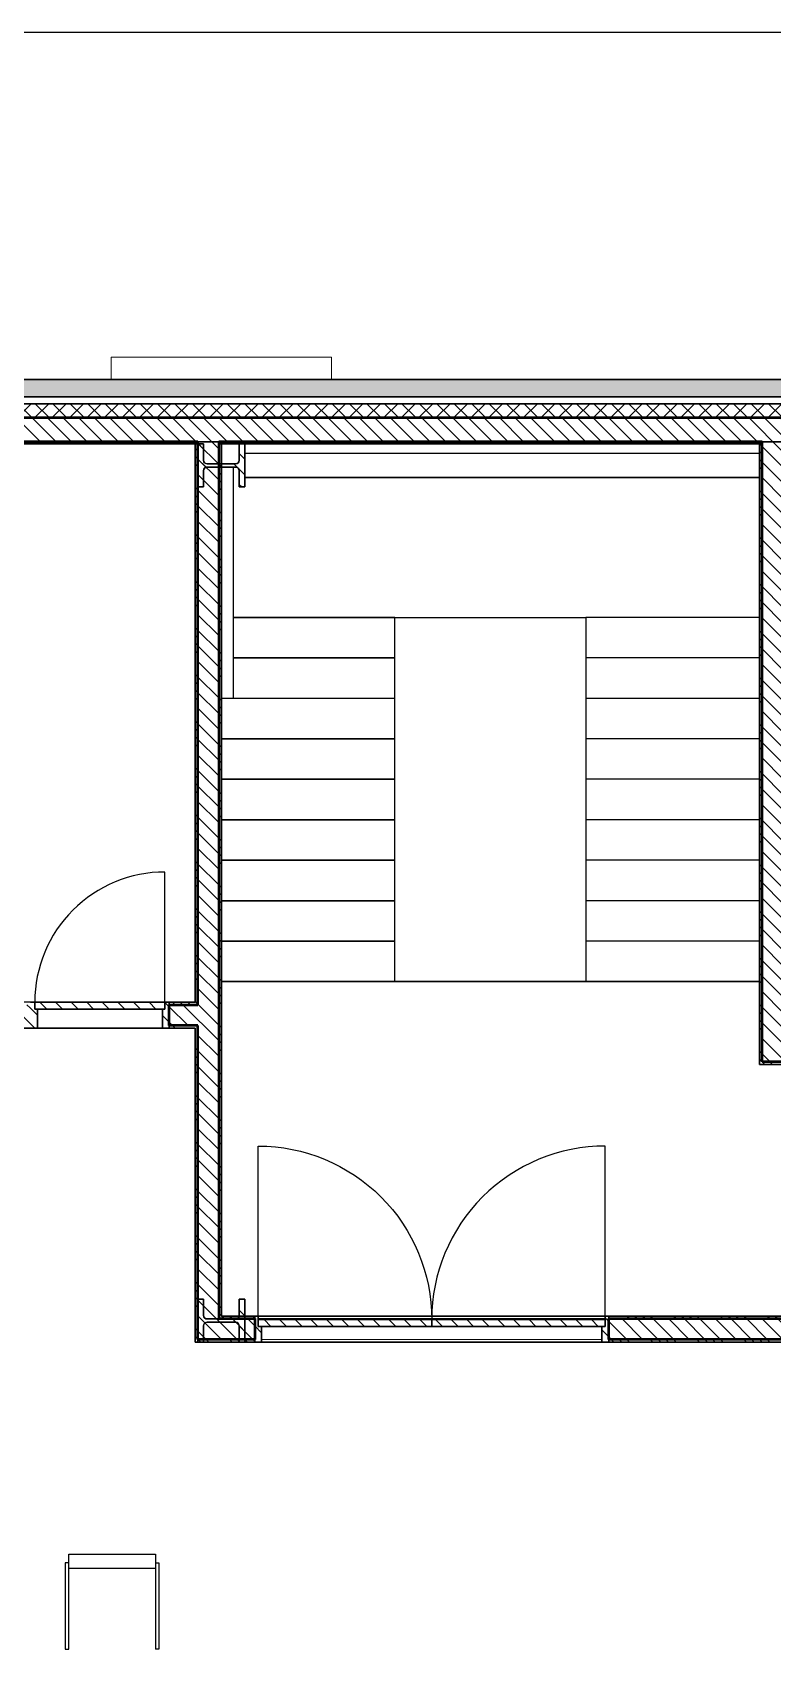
# Model space of a CAD drawing. Header units: millimetres. Extents: x -100 to 251604, y 0 to 25979.
# Drawn here: x 87144 to 91407, y 14924 to 24310 of the extents above; entities that cross this region are included whole.
import ezdxf

# ---------------------------------------------------------------- set-up
doc = ezdxf.new("R2010")
doc.units = ezdxf.units.MM
doc.layers.get('0').update_dxf_attribs({"true_color": 0xdfdfdf})
for name, color, linetype in [('Background_0', 7, 'Continuous'), ('Background_Back bricks', 7, 'Continuous'), ('Background_DOOR_FRAME', 253, 'Continuous'), ('Background_DOOR_PANEL', 255, 'Continuous'), ('Boundary_0', 7, 'Continuous'), ('Boundary_Air', 7, 'Continuous'), ('Boundary_Back bricks', 7, 'Continuous'), ('Boundary_BRX_2D+_Swing', 7, 'Continuous'), ('Boundary_BRX_2D_Symbols', 7, 'Continuous'), ('Boundary_Cavity Wall_ Back', 7, 'Continuous'), ('Boundary_DOOR_FRAME', 253, 'Continuous'), ('Boundary_DOOR_PANEL', 255, 'Continuous'), ('Boundary_Gypsum Board', 54, 'Continuous'), ('Boundary_Insulation_ Polyurethane Foam', 42, 'Continuous'), ('Boundary_Interior Wall Plaster_ 140', 7, 'Continuous'), ('Boundary_Plaster_ Cement', 165, 'Continuous'), ('Fill_0', 7, 'Continuous'), ('Fill_Back bricks', 7, 'Continuous'), ('Fill_DOOR_FRAME', 253, 'Continuous'), ('Fill_DOOR_PANEL', 255, 'Continuous'), ('Fill_Gypsum Board', 251, 'Continuous'), ('Fill_Insulation_ Polyurethane Foam', 42, 'Continuous'), ('Fill_Plaster_ Cement', 253, 'Continuous'), ('Fill_Supporting Wall_ Brick', 11, 'Continuous'), ('Viewport border', 7, 'Continuous')]:
    doc.layers.add(name, color=color, linetype=linetype)
for name, color, linetype, lineweight in [('Background_Air', 7, 'Continuous', 9), ('Background_Concrete_ Reinforced', 7, 'Continuous', 9), ('Background_Floor_ Ceramic Tiles', 7, 'Continuous', 9), ('Background_Gypsum Board', 7, 'Continuous', 9), ('Background_Insulation_ Polyurethane Foam', 7, 'Continuous', 9), ('Background_Plaster_ Cement', 7, 'Continuous', 9), ('Background_Screed', 7, 'Continuous', 9), ('Background_Supporting Wall_ Brick', 7, 'Continuous', 9), ('BIM_SECTIONS', 151, 'Continuous', 25), ('Boundary_Supporting Wall_ Brick', 14, 'Continuous', 50)]:
    doc.layers.add(name, color=color, linetype=linetype, lineweight=lineweight)
doc.layers.add('BIM_ROOM_LINES', color=7, linetype='Continuous', plot=False)
pattern_1 = [(45, (-5377.5, -9300), (-44.90128, 44.90128), [])]
pattern_2 = [(45, (-5377.5, -9300), (-134.7038, 134.7038), []), (45, (-5332.6, -9300), (-134.7038, 134.7038), []), (45, (-5287.7, -9300), (-134.7038, 134.7038), []), (45, (-5242.8, -9300), (-134.7038, 134.7038), [])]

# ---------------------------------------------------------------- blocks, each defined once
blk = doc.blocks.new('*U10973')
at = {"extrusion": (0, 1, 0)}
blk.add_lwpolyline([(-20, -20), (-20, 980, 0.414214), (-1020, -20)], format="xyb", dxfattribs=at)
at = {"extrusion": (0, -1, 6.12323e-17)}
blk.add_lwpolyline([(2020, -20), (2020, 980, 0.414214), (1020, -20)], format="xyb", dxfattribs=at)
blk = doc.blocks.new('*U11004')
at = {"extrusion": (0, 1, 0)}
blk.add_lwpolyline([(-25, 0), (-25, 750, 0.414214), (-775, 0)], format="xyb", dxfattribs=at)
blk = doc.blocks.new('*U11040')
for points in [[(-273.5, -254.1), (-323.5, -254.1), (-323.5, 245.9), (-273.5, 245.9)], [(-273.5, 245.9), (-273.5, 265.9), (224.3, 265.9), (224.3, 245.9)], [(-273.5, 245.9), (-243.5, 245.9)], [(-243.5, 245.9), (224.3, 245.9)], [(-243.5, -254.1), (-243.5, 245.9)], [(-243.5, -254.1), (-273.5, -254.1)], [(-273.5, -254.1), (-273.5, -274.1), (224.3, -274.1), (224.3, -254.1)], [(224.3, -254.1), (-243.5, -254.1)]]:
    blk.add_lwpolyline(points)
blk = doc.blocks.new('Main_Floor 1__section__..%5CMainBuilding.dwg', base_point=(-3894.6, -13009.5))
at = {"layer": 'Fill_0', "extrusion": (0, 0, -1)}
h = blk.add_hatch(dxfattribs=at)
h.set_pattern_fill('ANSI31', color=256, scale=20, style=0)
h.set_pattern_definition(pattern_1)
edge = h.paths.add_edge_path()
edge.add_line((-10724.5, 8928), (-10692.5, 8928))
edge.add_line((-10692.5, 8928), (-10692.5, 8680))
edge.add_line((-10692.5, 8680), (-10724.5, 8680))
edge.add_line((-10724.5, 8680), (-10724.5, 8774))
edge.add_spline(control_points=[(-10724.5, 8774), (-10724.5, 8795), (-10745.5, 8795)], knot_values=[-0.785398, -0.785398, -0.785398, 0.785398, 0.785398, 0.785398], weights=[1, 0.707107, 1], degree=2, periodic=0)
edge.add_line((-10745.5, 8795), (-10909.5, 8795))
edge.add_spline(control_points=[(-10909.5, 8795), (-10930.5, 8795), (-10930.5, 8774)], knot_values=[-0.785398, -0.785398, -0.785398, 0.785398, 0.785398, 0.785398], weights=[1, 0.707107, 1], degree=2, periodic=0)
edge.add_line((-10930.5, 8774), (-10930.5, 8680))
edge.add_line((-10930.5, 8680), (-10962.5, 8680))
edge.add_line((-10962.5, 8680), (-10962.5, 8928))
edge.add_line((-10962.5, 8928), (-10930.5, 8928))
edge.add_line((-10930.5, 8928), (-10930.5, 8834))
edge.add_spline(control_points=[(-10930.5, 8834), (-10930.5, 8813), (-10909.5, 8813)], knot_values=[-0.785398, -0.785398, -0.785398, 0.785398, 0.785398, 0.785398], weights=[1, 0.707107, 1], degree=2, periodic=0)
edge.add_line((-10909.5, 8813), (-10745.5, 8813))
edge.add_spline(control_points=[(-10745.5, 8813), (-10724.5, 8813), (-10724.5, 8834)], knot_values=[-0.785398, -0.785398, -0.785398, 0.785398, 0.785398, 0.785398], weights=[1, 0.707107, 1], degree=2, periodic=0)
edge.add_line((-10724.5, 8834), (-10724.5, 8928))
h = blk.add_hatch(dxfattribs=at)
h.set_pattern_fill('ANSI31', color=256, scale=20, style=0)
h.set_pattern_definition(pattern_1)
edge = h.paths.add_edge_path()
edge.add_line((-10930.5, 3750), (-10962.5, 3750))
edge.add_line((-10962.5, 3750), (-10962.5, 3998))
edge.add_line((-10962.5, 3998), (-10930.5, 3998))
edge.add_line((-10930.5, 3998), (-10930.5, 3904))
edge.add_spline(control_points=[(-10930.5, 3904), (-10930.5, 3883), (-10909.5, 3883)], knot_values=[-0.785398, -0.785398, -0.785398, 0.785398, 0.785398, 0.785398], weights=[1, 0.707107, 1], degree=2, periodic=0)
edge.add_line((-10909.5, 3883), (-10745.5, 3883))
edge.add_spline(control_points=[(-10745.5, 3883), (-10724.5, 3883), (-10724.5, 3904)], knot_values=[-0.785398, -0.785398, -0.785398, 0.785398, 0.785398, 0.785398], weights=[1, 0.707107, 1], degree=2, periodic=0)
edge.add_line((-10724.5, 3904), (-10724.5, 3998))
edge.add_line((-10724.5, 3998), (-10692.5, 3998))
edge.add_line((-10692.5, 3998), (-10692.5, 3750))
edge.add_line((-10692.5, 3750), (-10724.5, 3750))
edge.add_line((-10724.5, 3750), (-10724.5, 3844))
edge.add_spline(control_points=[(-10724.5, 3844), (-10724.5, 3865), (-10745.5, 3865)], knot_values=[-0.785398, -0.785398, -0.785398, 0.785398, 0.785398, 0.785398], weights=[1, 0.707107, 1], degree=2, periodic=0)
edge.add_line((-10745.5, 3865), (-10909.5, 3865))
edge.add_spline(control_points=[(-10909.5, 3865), (-10930.5, 3865), (-10930.5, 3844)], knot_values=[-0.785398, -0.785398, -0.785398, 0.785398, 0.785398, 0.785398], weights=[1, 0.707107, 1], degree=2, periodic=0)
edge.add_line((-10930.5, 3844), (-10930.5, 3750))
at = {"layer": 'Fill_Back bricks', "extrusion": (-1.27089e-30, 5.34233e-27, -1)}
h = blk.add_hatch(dxfattribs=at)
h.set_pattern_fill('ANSI36', color=256, scale=20, style=0)
h.set_pattern_definition([(45, (-5377.5, -9300), (33.67596, 123.47852), [158.75, -31.75, 0, -31.75])])
h.paths.add_polyline_path([(-41227.5, 9300), (-5377.5, 9300), (-5467.5, 9210), (-5507.5, 9210), (-5507.5, 9200), (-41137.5, 9200), (-41137.5, 9210)])
at = {"layer": 'Fill_DOOR_FRAME', "extrusion": (0, 0, -1)}
h = blk.add_hatch(dxfattribs=at)
h.set_pattern_fill('ANSI31', color=256, scale=20, style=0)
h.set_pattern_definition(pattern_1)
h.paths.add_polyline_path([(-9752.5, 5710), (-9727.5, 5710), (-9727.5, 5560), (-9767.5, 5560), (-9767.5, 5670), (-9752.5, 5670)])
h = blk.add_hatch(dxfattribs=at)
h.set_pattern_fill('ANSI31', color=256, scale=20, style=0)
h.set_pattern_definition(pattern_1)
h.paths.add_polyline_path([(-10502.5, 5670), (-10487.5, 5670), (-10487.5, 5560), (-10527.5, 5560), (-10527.5, 5710), (-10502.5, 5710)])
h = blk.add_hatch(dxfattribs=at)
h.set_pattern_fill('ANSI31', color=256, scale=20, style=0)
h.set_pattern_definition(pattern_1)
h.paths.add_polyline_path([(-11039.7, 3900), (-11019.7, 3900), (-11019.7, 3750), (-11059.7, 3750), (-11059.7, 3840), (-11039.7, 3840)])
h = blk.add_hatch(dxfattribs=at)
h.set_pattern_fill('ANSI31', color=256, scale=20, style=0)
h.set_pattern_definition(pattern_1)
h.paths.add_polyline_path([(-13039.7, 3840), (-13019.7, 3840), (-13019.7, 3750), (-13059.7, 3750), (-13059.7, 3900), (-13039.7, 3900)])
at = {"layer": 'Fill_DOOR_PANEL', "extrusion": (0, 0, -1)}
h = blk.add_hatch(dxfattribs=at)
h.set_pattern_fill('ANSI31', color=256, scale=20, style=0)
h.set_pattern_definition(pattern_1)
h.paths.add_polyline_path([(-9752.5, 5670), (-10502.5, 5670), (-10502.5, 5710), (-9752.5, 5710)])
h = blk.add_hatch(dxfattribs=at)
h.set_pattern_fill('ANSI31', color=256, scale=20, style=0)
h.set_pattern_definition(pattern_1)
h.paths.add_polyline_path([(-12039.7, 3880), (-11039.7, 3880), (-11039.7, 3840), (-12039.7, 3840)])
h = blk.add_hatch(dxfattribs=at)
h.set_pattern_fill('ANSI31', color=256, scale=20, style=0)
h.set_pattern_definition(pattern_1)
h.paths.add_polyline_path([(-13039.7, 3880), (-12039.7, 3880), (-12039.7, 3840), (-13039.7, 3840)])
at = {"layer": 'Fill_Gypsum Board', "extrusion": (0, 0, -1)}
h = blk.add_hatch(dxfattribs=at)
h.set_pattern_fill('ANSI34', color=256, scale=10, style=0)
h.set_pattern_definition(pattern_2)
h.paths.add_polyline_path([(-5709.5, 8940), (-5709.5, 8928), (-10692.5, 8928), (-10692.5, 8940)])
h = blk.add_hatch(dxfattribs=at)
h.set_pattern_fill('ANSI34', color=256, scale=10, style=0)
h.set_pattern_definition(pattern_2)
h.paths.add_polyline_path([(-10812.5, 8940), (-10812.5, 8928), (-13942.5, 8928), (-13942.5, 8940)])
at = {"layer": 'Fill_Insulation_ Polyurethane Foam', "extrusion": (0, 0, -1)}
h = blk.add_hatch(dxfattribs=at)
h.set_pattern_fill('INSULATION', color=256, scale=20, style=0)
h.set_pattern_definition([(45, (-5377.5, -9300), (-50.28943, 50.28943), []), (135, (-5377.5, -9300), (-50.28943, -50.28943), [])])
h.paths.add_polyline_path([(-5507.5, 5560), (-5557.5, 5560), (-5557.5, 9080), (-41047.5, 9080), (-41047.5, -120), (-40827.5, -120), (-40827.5, -170), (-41097.5, -170), (-41097.5, 9160), (-5557.5, 9160), (-5557.5, 9170), (-5507.5, 9170)])
at = {"layer": 'Fill_Plaster_ Cement', "extrusion": (0, 0, -1)}
h = blk.add_hatch(dxfattribs=at)
h.set_pattern_fill('ANSI34', color=256, scale=10, style=0)
h.set_pattern_definition(pattern_2)
h.paths.add_polyline_path([(-10692.5, 5695), (-10692.5, 8928), (-10677.5, 8928), (-10677.5, 5710), (-10527.5, 5710), (-10527.5, 5695)])
h = blk.add_hatch(dxfattribs=at)
h.set_pattern_fill('ANSI34', color=256, scale=10, style=0)
h.set_pattern_definition(pattern_2)
h.paths.add_polyline_path([(-10827.5, 8928), (-10812.5, 8928), (-10812.5, 3885), (-11019.7, 3885), (-11019.7, 3900), (-10827.5, 3900)])
h = blk.add_hatch(dxfattribs=at)
h.set_pattern_fill('ANSI34', color=256, scale=10, style=0)
h.set_pattern_definition(pattern_2)
h.paths.add_polyline_path([(-20887.5, 8928), (-20872.5, 8928), (-20872.5, 3765), (-13059.7, 3765), (-13059.7, 3750), (-20887.5, 3750)])
h = blk.add_hatch(dxfattribs=at)
h.set_pattern_fill('ANSI34', color=256, scale=10, style=0)
h.set_pattern_definition(pattern_2)
h.paths.add_polyline_path([(-16727.5, 5350), (-16727.5, 5365), (-13942.5, 5365), (-13942.5, 8928), (-13927.5, 8928), (-13927.5, 5350)])
h = blk.add_hatch(dxfattribs=at)
h.set_pattern_fill('ANSI34', color=256, scale=10, style=0)
h.set_pattern_definition(pattern_2)
h.paths.add_polyline_path([(-10527.5, 5575), (-10527.5, 5560), (-10677.5, 5560), (-10677.5, 3750), (-11019.7, 3750), (-11019.7, 3765), (-10692.5, 3765), (-10692.5, 5575)])
h = blk.add_hatch(dxfattribs=at)
h.set_pattern_fill('ANSI34', color=256, scale=10, style=0)
h.set_pattern_definition(pattern_2)
h.paths.add_polyline_path([(-20737.5, 3900), (-13059.7, 3900), (-13059.7, 3885), (-20752.5, 3885), (-20752.5, 5365), (-20587.5, 5365), (-20587.5, 5350), (-20737.5, 5350)])
at = {"layer": 'Fill_Supporting Wall_ Brick', "extrusion": (0, 0, -1)}
h = blk.add_hatch(dxfattribs=at)
h.set_pattern_fill('ANSI31', color=256, scale=20, style=0)
h.set_pattern_definition(pattern_1)
h.paths.add_polyline_path([(-19787.5, 5365), (-19787.5, 5485), (-17812.5, 5485), (-17812.5, 8940), (-20752.5, 8940), (-20752.5, 5485), (-20587.5, 5485), (-20587.5, 5365), (-20752.5, 5365), (-20752.5, 3885), (-13059.7, 3885), (-13059.7, 3765), (-20872.5, 3765), (-20872.5, 8940), (-25660.5, 8940), (-25660.5, 2193.2), (-25780.5, 2193.2), (-25780.5, 2347.6), (-32002.5, 2347.6), (-32002.5, 2467.6), (-25780.5, 2467.6), (-25780.5, 8940), (-34317.5, 8940), (-34317.5, 2467.6), (-33942.5, 2467.6), (-33942.5, 2347.6), (-34437.5, 2347.6), (-34437.5, 8940), (-40907.5, 8940), (-40907.5, 20), (-40827.5, 20), (-40827.5, -120), (-41047.5, -120), (-41047.5, 9080), (-5557.5, 9080), (-5557.5, 5560), (-5697.5, 5560), (-5697.5, 5575), (-9727.5, 5575), (-9727.5, 5695), (-5697.5, 5695), (-5697.5, 8940), (-10692.5, 8940), (-10692.5, 5695), (-10527.5, 5695), (-10527.5, 5575), (-10692.5, 5575), (-10692.5, 3765), (-11019.7, 3765), (-11019.7, 3885), (-10812.5, 3885), (-10812.5, 8940), (-13942.5, 8940), (-13942.5, 5365), (-16727.5, 5365), (-16727.5, 5485), (-14062.5, 5485), (-14062.5, 8940), (-17692.5, 8940), (-17692.5, 5485), (-17527.5, 5485), (-17527.5, 5365)])
at = {"layer": 'Background_0'}
for p, q in [((10692.5, 8928), (10692.5, 8680)), ((10724.5, 8928), (10692.5, 8928)), ((10724.5, 8834), (10724.5, 8928)), ((10930.5, 8928), (10827.5, 8928)), ((10930.5, 8928), (10930.5, 8834)), ((10930.5, 8928), (10930.5, 8834)), ((10962.5, 8928), (10930.5, 8928)), ((13927.5, 8928), (10962.5, 8928)), ((10962.5, 8680), (10962.5, 8928)), ((13927.5, 8873.5), (13927.5, 8928)), ((13927.5, 8873.5), (10962.5, 8873.5)), ((10724.5, 8680), (10724.5, 8774)), ((10909.5, 8813), (10745.5, 8813)), ((10745.5, 8795), (10909.5, 8795)), ((10827.5, 8795), (10909.5, 8795)), ((10827.5, 8795), (10897, 8795)), ((10897, 7461.3), (10897, 8795)), ((10930.5, 8774), (10930.5, 8680)), ((10930.5, 8774), (10930.5, 8680)), ((10962.5, 8734.5), (13927.5, 8734.5)), ((13927.5, 8734.5), (10962.5, 8734.5)), ((13927.5, 7928), (13927.5, 8734.5)), ((10692.5, 8680), (10724.5, 8680)), ((10930.5, 8680), (10962.5, 8680)), ((10930.5, 8680), (10962.5, 8680)), ((11827.5, 7928), (10897, 7928)), ((10897, 7928), (12927.5, 7928)), ((11827.5, 7694.7), (11827.5, 7928)), ((13927.5, 7928), (12927.5, 7928)), ((12927.5, 7928), (12927.5, 7694.7)), ((13927.5, 7694.7), (13927.5, 7928)), ((10897, 7694.7), (11827.5, 7694.7)), ((11827.5, 7694.7), (10897, 7694.7)), ((11827.5, 7461.3), (11827.5, 7694.7)), ((13927.5, 7694.7), (12927.5, 7694.7)), ((12927.5, 7694.7), (12927.5, 7461.3)), ((13927.5, 7461.3), (13927.5, 7694.7)), ((11827.5, 7461.3), (10827.5, 7461.3)), ((11827.5, 7228), (11827.5, 7461.3)), ((13927.5, 7461.3), (12927.5, 7461.3)), ((12927.5, 7461.3), (12927.5, 7228)), ((13927.5, 7228), (13927.5, 7461.3)), ((11827.5, 7228), (10827.5, 7228)), ((10827.5, 7228), (11827.5, 7228)), ((11827.5, 6994.7), (11827.5, 7228)), ((12927.5, 7228), (12927.5, 6994.7)), ((13927.5, 7228), (12927.5, 7228)), ((13927.5, 6994.7), (13927.5, 7228)), ((11827.5, 6994.7), (10827.5, 6994.7)), ((10827.5, 6994.7), (11827.5, 6994.7)), ((11827.5, 6761.3), (11827.5, 6994.7)), ((13927.5, 6994.7), (12927.5, 6994.7)), ((12927.5, 6994.7), (12927.5, 6761.3)), ((13927.5, 6761.3), (13927.5, 6994.7)), ((10827.5, 6761.3), (11827.5, 6761.3)), ((11827.5, 6761.3), (10827.5, 6761.3)), ((11827.5, 6528), (11827.5, 6761.3)), ((13927.5, 6761.3), (12927.5, 6761.3)), ((12927.5, 6761.3), (12927.5, 6528)), ((13927.5, 6528), (13927.5, 6761.3)), ((11827.5, 6528), (10827.5, 6528)), ((10827.5, 6528), (11827.5, 6528)), ((11827.5, 6294.7), (11827.5, 6528)), ((12927.5, 6528), (12927.5, 6294.7)), ((13927.5, 6528), (12927.5, 6528)), ((13927.5, 6294.7), (13927.5, 6528)), ((10827.5, 6294.7), (11827.5, 6294.7)), ((11827.5, 6294.7), (10827.5, 6294.7)), ((11827.5, 6061.3), (11827.5, 6294.7)), ((12927.5, 6294.7), (12927.5, 6061.3)), ((13927.5, 6294.7), (12927.5, 6294.7)), ((13927.5, 6061.3), (13927.5, 6294.7)), ((10827.5, 6061.3), (11827.5, 6061.3)), ((11827.5, 6061.3), (10827.5, 6061.3)), ((11827.5, 5828), (11827.5, 6061.3)), ((13927.5, 6061.3), (12927.5, 6061.3)), ((12927.5, 6061.3), (12927.5, 5828)), ((13927.5, 5828), (13927.5, 6061.3)), ((10827.5, 5828), (11827.5, 5828)), ((12927.5, 5828), (13927.5, 5828)), ((10724.5, 3998), (10692.5, 3998)), ((10692.5, 3998), (10692.5, 3750)), ((10724.5, 3904), (10724.5, 3998)), ((10962.5, 3998), (10930.5, 3998)), ((10930.5, 3998), (10930.5, 3904)), ((10962.5, 3750), (10962.5, 3998)), ((10909.5, 3883), (10745.5, 3883)), ((10745.5, 3865), (10909.5, 3865)), ((10724.5, 3750), (10724.5, 3844)), ((10930.5, 3844), (10930.5, 3750)), ((10692.5, 3750), (10724.5, 3750)), ((10930.5, 3750), (10962.5, 3750))]:
    blk.add_line(p, q, dxfattribs=at)
at = {"layer": 'Background_0', "extrusion": (0, 0, -1)}
for centre, start, end in [((-10745.5, 8834), 270, 0), ((-10909.5, 8834), 180, 270), ((-10745.5, 8774), 0, 90), ((-10909.5, 8774), 90, 180), ((-10745.5, 3904), 270, 0), ((-10745.5, 3844), 0, 90), ((-10909.5, 3904), 180, 270), ((-10909.5, 3844), 90, 180)]:
    blk.add_arc(centre, 21, start, end, dxfattribs=at)
at = {"layer": 'Background_0', "extrusion": (-1.22465e-16, -3.69779e-32, -1)}
blk.add_arc((-10909.5, 8834), 21, 180, 225.47415, dxfattribs=at)
at = {"layer": 'Background_0', "extrusion": (-1.22465e-16, 1.2326e-32, -1)}
blk.add_arc((-10909.5, 8774), 21, 90, 180, dxfattribs=at)
at = {"layer": 'Background_Air'}
for p, q in [((41137.5, 9200), (5507.5, 9200)), ((5557.5, 9160), (41097.5, 9160))]:
    blk.add_line(p, q, dxfattribs=at)
at = {"layer": 'Background_Back bricks'}
for p, q in [((41227.5, 9300), (5377.5, 9300)), ((5507.5, 9200), (41137.5, 9200))]:
    blk.add_line(p, q, dxfattribs=at)
at = {"layer": 'Background_Concrete_ Reinforced'}
for p, q in [((10192.5, 9428), (10192.5, 9300)), ((11462.5, 9428), (10192.5, 9428)), ((11462.5, 9300), (11462.5, 9428))]:
    blk.add_line(p, q, dxfattribs=at)
at = {"layer": 'Background_DOOR_FRAME'}
for p, q in [((9752.5, 5710), (9727.5, 5710)), ((9752.5, 5670), (9752.5, 5710)), ((9767.5, 5670), (9752.5, 5670)), ((9767.5, 5560), (9767.5, 5670)), ((10502.5, 5670), (10487.5, 5670)), ((10487.5, 5670), (10487.5, 5560)), ((10527.5, 5710), (10502.5, 5710)), ((10502.5, 5710), (10502.5, 5670)), ((10527.5, 5560), (10527.5, 5710)), ((9727.5, 5560), (9767.5, 5560)), ((10487.5, 5560), (10527.5, 5560)), ((11039.7, 3900), (11019.7, 3900)), ((11019.7, 3900), (11019.7, 3750)), ((11039.7, 3840), (11039.7, 3900)), ((13039.7, 3900), (13039.7, 3840)), ((13059.7, 3900), (13039.7, 3900)), ((13059.7, 3750), (13059.7, 3900)), ((11059.7, 3840), (11039.7, 3840)), ((11059.7, 3750), (11059.7, 3840)), ((13019.7, 3840), (13019.7, 3750)), ((13039.7, 3840), (13019.7, 3840)), ((11019.7, 3750), (11059.7, 3750)), ((13019.7, 3750), (13059.7, 3750))]:
    blk.add_line(p, q, dxfattribs=at)
at = {"layer": 'Background_DOOR_PANEL'}
for p, q in [((10502.5, 5710), (9752.5, 5710)), ((9752.5, 5710), (9752.5, 5670)), ((9752.5, 5670), (10502.5, 5670)), ((10502.5, 5670), (10502.5, 5710)), ((12039.7, 3880), (11039.7, 3880)), ((11039.7, 3880), (11039.7, 3840)), ((13039.7, 3880), (12039.7, 3880)), ((12039.7, 3880), (12039.7, 3840)), ((12039.7, 3840), (12039.7, 3880)), ((13039.7, 3840), (13039.7, 3880)), ((11039.7, 3840), (12039.7, 3840)), ((12039.7, 3840), (13039.7, 3840))]:
    blk.add_line(p, q, dxfattribs=at)
at = {"layer": 'Background_Floor_ Ceramic Tiles'}
for p, q in [((13927.5, 8928), (13927.5, 5828)), ((13927.5, 5828), (10827.5, 5828))]:
    blk.add_line(p, q, dxfattribs=at)
at = {"layer": 'Background_Gypsum Board'}
for p, q in [((10692.5, 8940), (5709.5, 8940)), ((5709.5, 8928), (10692.5, 8928)), ((10692.5, 8928), (10692.5, 8940)), ((10812.5, 8940), (10812.5, 8928)), ((13942.5, 8940), (10812.5, 8940)), ((10812.5, 8928), (13942.5, 8928)), ((10930.5, 8928), (10827.5, 8928)), ((13927.5, 8928), (10962.5, 8928)), ((13942.5, 8928), (13942.5, 8940))]:
    blk.add_line(p, q, dxfattribs=at)
at = {"layer": 'Background_Insulation_ Polyurethane Foam'}
for p, q in [((41097.5, 9160), (5557.5, 9160)), ((5557.5, 9080), (40907.5, 9080))]:
    blk.add_line(p, q, dxfattribs=at)
at = {"layer": 'Background_Plaster_ Cement'}
for p, q in [((10692.5, 8928), (10677.5, 8928)), ((10677.5, 8928), (10677.5, 5710)), ((10692.5, 5695), (10692.5, 8928)), ((10827.5, 8928), (10812.5, 8928)), ((10812.5, 8928), (10812.5, 3885)), ((10827.5, 3900), (10827.5, 8928)), ((13942.5, 8928), (13927.5, 8928)), ((13927.5, 8928), (13927.5, 5350)), ((13927.5, 8928), (13927.5, 6294.7)), ((13942.5, 5365), (13942.5, 8928)), ((10527.5, 5710), (10527.5, 5695)), ((10677.5, 5710), (10527.5, 5710)), ((10527.5, 5695), (10677.5, 5695)), ((10677.5, 5695), (10692.5, 5695)), ((10677.5, 5575), (10527.5, 5575)), ((10527.5, 5575), (10527.5, 5560)), ((10527.5, 5560), (10677.5, 5560)), ((10692.5, 5575), (10677.5, 5575)), ((10677.5, 5560), (10677.5, 3750)), ((10692.5, 3765), (10692.5, 5575)), ((13927.5, 5350), (16727.5, 5350)), ((16727.5, 5365), (13942.5, 5365)), ((10812.5, 3885), (11019.7, 3885)), ((11019.7, 3900), (10827.5, 3900)), ((11019.7, 3885), (11019.7, 3900)), ((13059.7, 3900), (13059.7, 3885)), ((20737.5, 3900), (13059.7, 3900)), ((13059.7, 3885), (20752.5, 3885)), ((11019.7, 3765), (10692.5, 3765)), ((11019.7, 3750), (11019.7, 3765)), ((13059.7, 3765), (13059.7, 3750)), ((20872.5, 3765), (13059.7, 3765)), ((10677.5, 3750), (11019.7, 3750)), ((13059.7, 3750), (20887.5, 3750))]:
    blk.add_line(p, q, dxfattribs=at)
at = {"layer": 'Background_Screed'}
blk.add_line((13927.5, 8928), (13927.5, 6061.3), dxfattribs=at)
at = {"layer": 'Background_Supporting Wall_ Brick'}
for p, q in [((40907.5, 9080), (5557.5, 9080)), ((5709.5, 8940), (10692.5, 8940)), ((10692.5, 8940), (10692.5, 8928)), ((10692.5, 8928), (10692.5, 5695)), ((10812.5, 8928), (10812.5, 8940)), ((10812.5, 8940), (13942.5, 8940)), ((10812.5, 3885), (10812.5, 8928)), ((13942.5, 8940), (13942.5, 8928)), ((13942.5, 8928), (13942.5, 5365)), ((10677.5, 5695), (10527.5, 5695)), ((10527.5, 5695), (10527.5, 5575)), ((10692.5, 5695), (10677.5, 5695)), ((10527.5, 5575), (10677.5, 5575)), ((10677.5, 5575), (10692.5, 5575)), ((10692.5, 5575), (10692.5, 3765)), ((13942.5, 5365), (16727.5, 5365)), ((11019.7, 3885), (10812.5, 3885)), ((11019.7, 3765), (11019.7, 3885)), ((11039.7, 3885), (13039.7, 3885)), ((13059.7, 3885), (13059.7, 3765)), ((20752.5, 3885), (13059.7, 3885)), ((10692.5, 3765), (11019.7, 3765)), ((13019.7, 3765), (11059.7, 3765)), ((13059.7, 3765), (20872.5, 3765))]:
    blk.add_line(p, q, dxfattribs=at)
at = {"layer": 'BIM_ROOM_LINES'}
for p, q in [((5709.5, 8928), (10677.5, 8928)), ((10677.5, 8928), (5994.5, 8928)), ((10677.5, 8928), (10677.5, 5710)), ((10677.5, 5710), (10677.5, 8928)), ((10827.5, 8928), (13927.5, 8928)), ((10827.5, 5828), (10827.5, 8928)), ((13927.5, 8928), (13927.5, 5828)), ((13927.5, 5828), (10827.5, 5828)), ((13927.5, 5828), (10827.5, 5828)), ((10827.5, 5828), (13927.5, 5828)), ((10827.5, 3900), (10827.5, 5828)), ((13927.5, 5828), (13927.5, 5350)), ((13927.5, 5350), (13927.5, 5828)), ((10677.5, 5710), (5709.5, 5710)), ((5709.5, 5560), (10677.5, 5560)), ((10677.5, 5560), (5777.5, 5560)), ((10677.5, 5560), (10677.5, 3750)), ((10677.5, 3750), (10677.5, 5560)), ((13927.5, 5350), (20737.5, 5350)), ((20737.5, 5350), (13927.5, 5350)), ((20737.5, 3900), (10827.5, 3900)), ((11039.7, 3900), (13039.7, 3900)), ((20887.5, 3750), (10677.5, 3750)), ((10677.5, 3750), (20887.5, 3750))]:
    blk.add_line(p, q, dxfattribs=at)
at = {"layer": 'BIM_SECTIONS'}
blk.add_lwpolyline([(46605, 11300), (0, 11300)], dxfattribs=at)
at = {"layer": 'Boundary_0'}
for p, q in [((10692.5, 8680), (10692.5, 8928)), ((10692.5, 8928), (10724.5, 8928)), ((10724.5, 8928), (10724.5, 8834)), ((10930.5, 8834), (10930.5, 8928)), ((10930.5, 8928), (10962.5, 8928)), ((10962.5, 8928), (10962.5, 8680)), ((10724.5, 8774), (10724.5, 8680)), ((10745.5, 8813), (10909.5, 8813)), ((10909.5, 8795), (10745.5, 8795)), ((10930.5, 8680), (10930.5, 8774)), ((10724.5, 8680), (10692.5, 8680)), ((10962.5, 8680), (10930.5, 8680)), ((10692.5, 3750), (10692.5, 3998)), ((10692.5, 3998), (10724.5, 3998)), ((10724.5, 3998), (10724.5, 3904)), ((10930.5, 3904), (10930.5, 3998)), ((10930.5, 3998), (10962.5, 3998)), ((10962.5, 3998), (10962.5, 3750)), ((10745.5, 3883), (10909.5, 3883)), ((10909.5, 3865), (10745.5, 3865)), ((10724.5, 3844), (10724.5, 3750)), ((10930.5, 3750), (10930.5, 3844)), ((10724.5, 3750), (10692.5, 3750)), ((10962.5, 3750), (10930.5, 3750))]:
    blk.add_line(p, q, dxfattribs=at)
for centre, start, end in [((10745.5, 8834), 180, 270), ((10909.5, 8834), 270, 0), ((10745.5, 8774), 90, 180), ((10909.5, 8774), 0, 90), ((10745.5, 3904), 180, 270), ((10745.5, 3844), 90, 180), ((10909.5, 3904), 270, 0), ((10909.5, 3844), 0, 90)]:
    blk.add_arc(centre, 21, start, end, dxfattribs=at)
at = {"layer": 'Boundary_Air'}
for p, q in [((5507.5, 9200), (41137.5, 9200)), ((41097.5, 9160), (5557.5, 9160))]:
    blk.add_line(p, q, dxfattribs=at)
at = {"layer": 'Boundary_Back bricks'}
for p, q in [((5377.5, 9300), (41227.5, 9300)), ((41137.5, 9200), (5507.5, 9200))]:
    blk.add_line(p, q, dxfattribs=at)
at = {"layer": 'Boundary_Cavity Wall_ Back'}
for p, q in [((5377.5, 9300), (41227.5, 9300)), ((10692.5, 8928), (5709.5, 8928)), ((10812.5, 8940), (10692.5, 8940)), ((10692.5, 8940), (10692.5, 8928)), ((10812.5, 8928), (10812.5, 8940)), ((13942.5, 8928), (10812.5, 8928)), ((14062.5, 8940), (13942.5, 8940)), ((13942.5, 8940), (13942.5, 8928))]:
    blk.add_line(p, q, dxfattribs=at)
at = {"layer": 'Boundary_DOOR_FRAME'}
for p, q in [((9727.5, 5710), (9752.5, 5710)), ((9752.5, 5710), (9752.5, 5670)), ((9752.5, 5670), (9767.5, 5670)), ((9767.5, 5670), (9767.5, 5560)), ((10487.5, 5560), (10487.5, 5670)), ((10487.5, 5670), (10502.5, 5670)), ((10502.5, 5670), (10502.5, 5710)), ((10502.5, 5710), (10527.5, 5710)), ((10527.5, 5710), (10527.5, 5560)), ((9767.5, 5560), (9727.5, 5560)), ((10527.5, 5560), (10487.5, 5560)), ((11019.7, 3750), (11019.7, 3900)), ((11019.7, 3900), (11039.7, 3900)), ((11039.7, 3900), (11039.7, 3840)), ((13039.7, 3840), (13039.7, 3900)), ((13039.7, 3900), (13059.7, 3900)), ((13059.7, 3900), (13059.7, 3750)), ((11039.7, 3840), (11059.7, 3840)), ((11059.7, 3840), (11059.7, 3750)), ((13019.7, 3750), (13019.7, 3840)), ((13019.7, 3840), (13039.7, 3840)), ((11059.7, 3750), (11019.7, 3750)), ((13059.7, 3750), (13019.7, 3750))]:
    blk.add_line(p, q, dxfattribs=at)
at = {"layer": 'Boundary_DOOR_PANEL'}
for p, q in [((9752.5, 5670), (9752.5, 5710)), ((9752.5, 5710), (10502.5, 5710)), ((10502.5, 5670), (9752.5, 5670)), ((10502.5, 5710), (10502.5, 5670)), ((11039.7, 3840), (11039.7, 3880)), ((11039.7, 3880), (12039.7, 3880)), ((12039.7, 3840), (12039.7, 3880)), ((12039.7, 3880), (13039.7, 3880)), ((12039.7, 3880), (12039.7, 3840)), ((13039.7, 3880), (13039.7, 3840)), ((12039.7, 3840), (11039.7, 3840)), ((13039.7, 3840), (12039.7, 3840))]:
    blk.add_line(p, q, dxfattribs=at)
at = {"layer": 'Boundary_Gypsum Board'}
for p, q in [((5709.5, 8940), (10692.5, 8940)), ((10692.5, 8928), (5709.5, 8928)), ((10692.5, 8940), (10692.5, 8928)), ((10812.5, 8940), (13942.5, 8940)), ((10812.5, 8928), (10812.5, 8940)), ((13942.5, 8928), (10812.5, 8928)), ((13942.5, 8940), (13942.5, 8928))]:
    blk.add_line(p, q, dxfattribs=at)
at = {"layer": 'Boundary_Insulation_ Polyurethane Foam'}
for p, q in [((5557.5, 9160), (41097.5, 9160)), ((41047.5, 9080), (5557.5, 9080))]:
    blk.add_line(p, q, dxfattribs=at)
at = {"layer": 'Boundary_Interior Wall Plaster_ 140'}
for p, q in [((10677.5, 5710), (10677.5, 8928)), ((10677.5, 8928), (10692.5, 8928)), ((10692.5, 8928), (10692.5, 8940)), ((10692.5, 8940), (10812.5, 8940)), ((10812.5, 8940), (10812.5, 8928)), ((10812.5, 8928), (10827.5, 8928)), ((10827.5, 8928), (10827.5, 3900)), ((13927.5, 5350), (13927.5, 8928)), ((13927.5, 8928), (13942.5, 8928)), ((13942.5, 8928), (13942.5, 8940)), ((13942.5, 8940), (14062.5, 8940)), ((10527.5, 5560), (10527.5, 5710)), ((10527.5, 5710), (10677.5, 5710)), ((10677.5, 5560), (10527.5, 5560)), ((10677.5, 3750), (10677.5, 5560)), ((16727.5, 5350), (13927.5, 5350)), ((10827.5, 3900), (11019.7, 3900)), ((11019.7, 3900), (11019.7, 3750)), ((13059.7, 3750), (13059.7, 3900)), ((13059.7, 3900), (20737.5, 3900)), ((11019.7, 3750), (10677.5, 3750)), ((20887.5, 3750), (13059.7, 3750))]:
    blk.add_line(p, q, dxfattribs=at)
at = {"layer": 'Boundary_Plaster_ Cement'}
for p, q in [((10677.5, 5710), (10677.5, 8928)), ((10677.5, 8928), (10692.5, 8928)), ((10692.5, 8928), (10692.5, 5695)), ((10812.5, 3885), (10812.5, 8928)), ((10812.5, 8928), (10827.5, 8928)), ((10827.5, 8928), (10827.5, 3900)), ((13927.5, 5350), (13927.5, 8928)), ((13927.5, 8928), (13942.5, 8928)), ((13942.5, 8928), (13942.5, 5365)), ((10527.5, 5695), (10527.5, 5710)), ((10527.5, 5710), (10677.5, 5710)), ((10692.5, 5695), (10527.5, 5695)), ((10527.5, 5575), (10692.5, 5575)), ((10527.5, 5560), (10527.5, 5575)), ((10677.5, 5560), (10527.5, 5560)), ((10677.5, 3750), (10677.5, 5560)), ((10692.5, 5575), (10692.5, 3765)), ((16727.5, 5350), (13927.5, 5350)), ((13942.5, 5365), (16727.5, 5365)), ((11019.7, 3885), (10812.5, 3885)), ((10827.5, 3900), (11019.7, 3900)), ((11019.7, 3900), (11019.7, 3885)), ((13059.7, 3885), (13059.7, 3900)), ((13059.7, 3900), (20737.5, 3900)), ((20752.5, 3885), (13059.7, 3885)), ((10692.5, 3765), (11019.7, 3765)), ((11019.7, 3765), (11019.7, 3750)), ((13059.7, 3750), (13059.7, 3765)), ((13059.7, 3765), (20872.5, 3765)), ((11019.7, 3750), (10677.5, 3750)), ((20887.5, 3750), (13059.7, 3750))]:
    blk.add_line(p, q, dxfattribs=at)
at = {"layer": 'Boundary_Supporting Wall_ Brick'}
for p, q in [((5557.5, 9080), (41047.5, 9080)), ((10692.5, 8940), (5697.5, 8940)), ((10692.5, 5695), (10692.5, 8940)), ((13942.5, 8940), (10812.5, 8940)), ((10812.5, 8940), (10812.5, 3885)), ((13942.5, 5365), (13942.5, 8940)), ((10527.5, 5575), (10527.5, 5695)), ((10527.5, 5695), (10692.5, 5695)), ((10692.5, 5575), (10527.5, 5575)), ((10692.5, 3765), (10692.5, 5575)), ((16727.5, 5365), (13942.5, 5365)), ((10812.5, 3885), (11019.7, 3885)), ((11019.7, 3885), (11019.7, 3765)), ((13059.7, 3765), (13059.7, 3885)), ((13059.7, 3885), (20752.5, 3885)), ((11019.7, 3765), (10692.5, 3765)), ((20872.5, 3765), (13059.7, 3765))]:
    blk.add_line(p, q, dxfattribs=at)
at = {"layer": 'Boundary_BRX_2D+_Swing', "extrusion": (0, 1, 0)}
for name, p in [('*U11004', (-10527.5, 0, 5710)), ('*U10973', (-13059.7, 0, 3900))]:
    blk.add_blockref(name, p, dxfattribs=at)
at = {"layer": 'Boundary_BRX_2D_Symbols', "rotation": 269.9999999999998}
blk.add_blockref('*U11040', (10202.1, 2203), dxfattribs=at)

msp = doc.modelspace()

# ---------------------------------------------------------------- block references
at = {"layer": 'Viewport border'}
msp.add_blockref('Main_Floor 1__section__..%5CMainBuilding.dwg', (73509.6, 0), dxfattribs=at)

doc.saveas('drawing.dxf')
